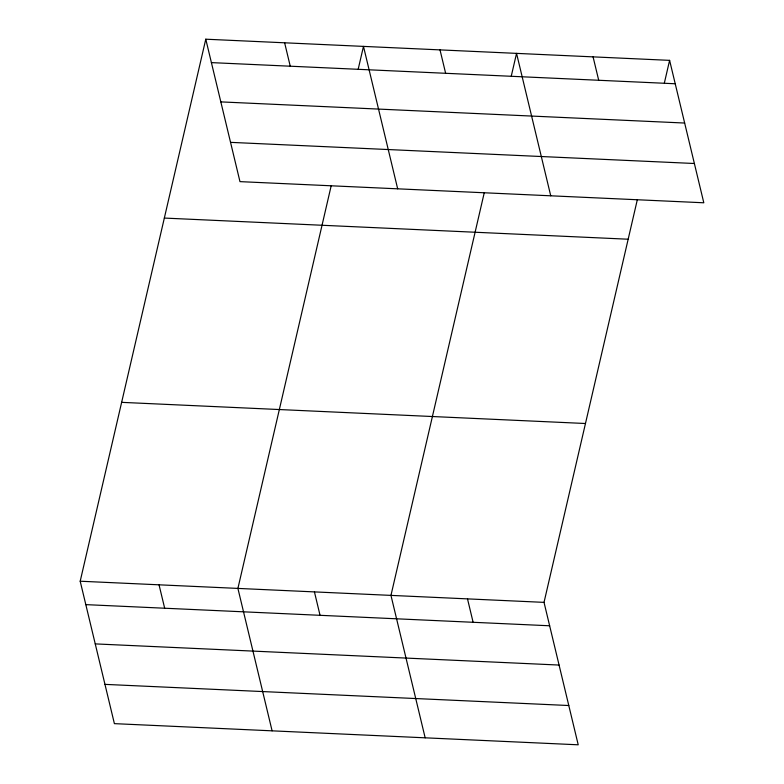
<?xml version="1.0" encoding="UTF-8"?>
<svg xmlns="http://www.w3.org/2000/svg" width="784" height="784" viewBox="0 0 784 784"><rect width="100%" height="100%" fill="white"/><g stroke="black" fill="none" stroke-linecap="round" stroke-linejoin="round"><path stroke-width="1.18" d="M637.284 199.871L544.027 602.367L578.22 744.8L114.395 723.642L80.193 581.218L205.78 39.2L669.605 60.358L703.807 202.782L239.973 181.633L205.78 39.2M331.152 185.906L237.905 588.412L272.097 730.835M358.229 69.051L363.482 46.393L397.674 188.817M484.218 192.893L390.961 595.389L425.163 737.822M511.295 76.028L516.548 53.371L550.74 195.804M664.362 83.016L669.605 60.358M211.396 62.612L675.23 83.761M220.823 101.891L684.657 123.039M230.545 142.355L694.369 163.503M164.336 218.07L628.17 239.218M121.638 402.349L585.472 423.507M80.193 581.218L544.027 602.367M85.819 604.631L549.653 625.779M95.246 643.899L559.08 665.057M104.958 684.373L568.792 705.522M593.076 56.869L598.702 80.272M440.01 49.882L445.635 73.294M467.499 598.878L473.115 622.29M284.631 42.797L290.247 66.209M314.433 591.9L320.048 615.313M159.044 584.815L164.669 608.227"/></g></svg>
